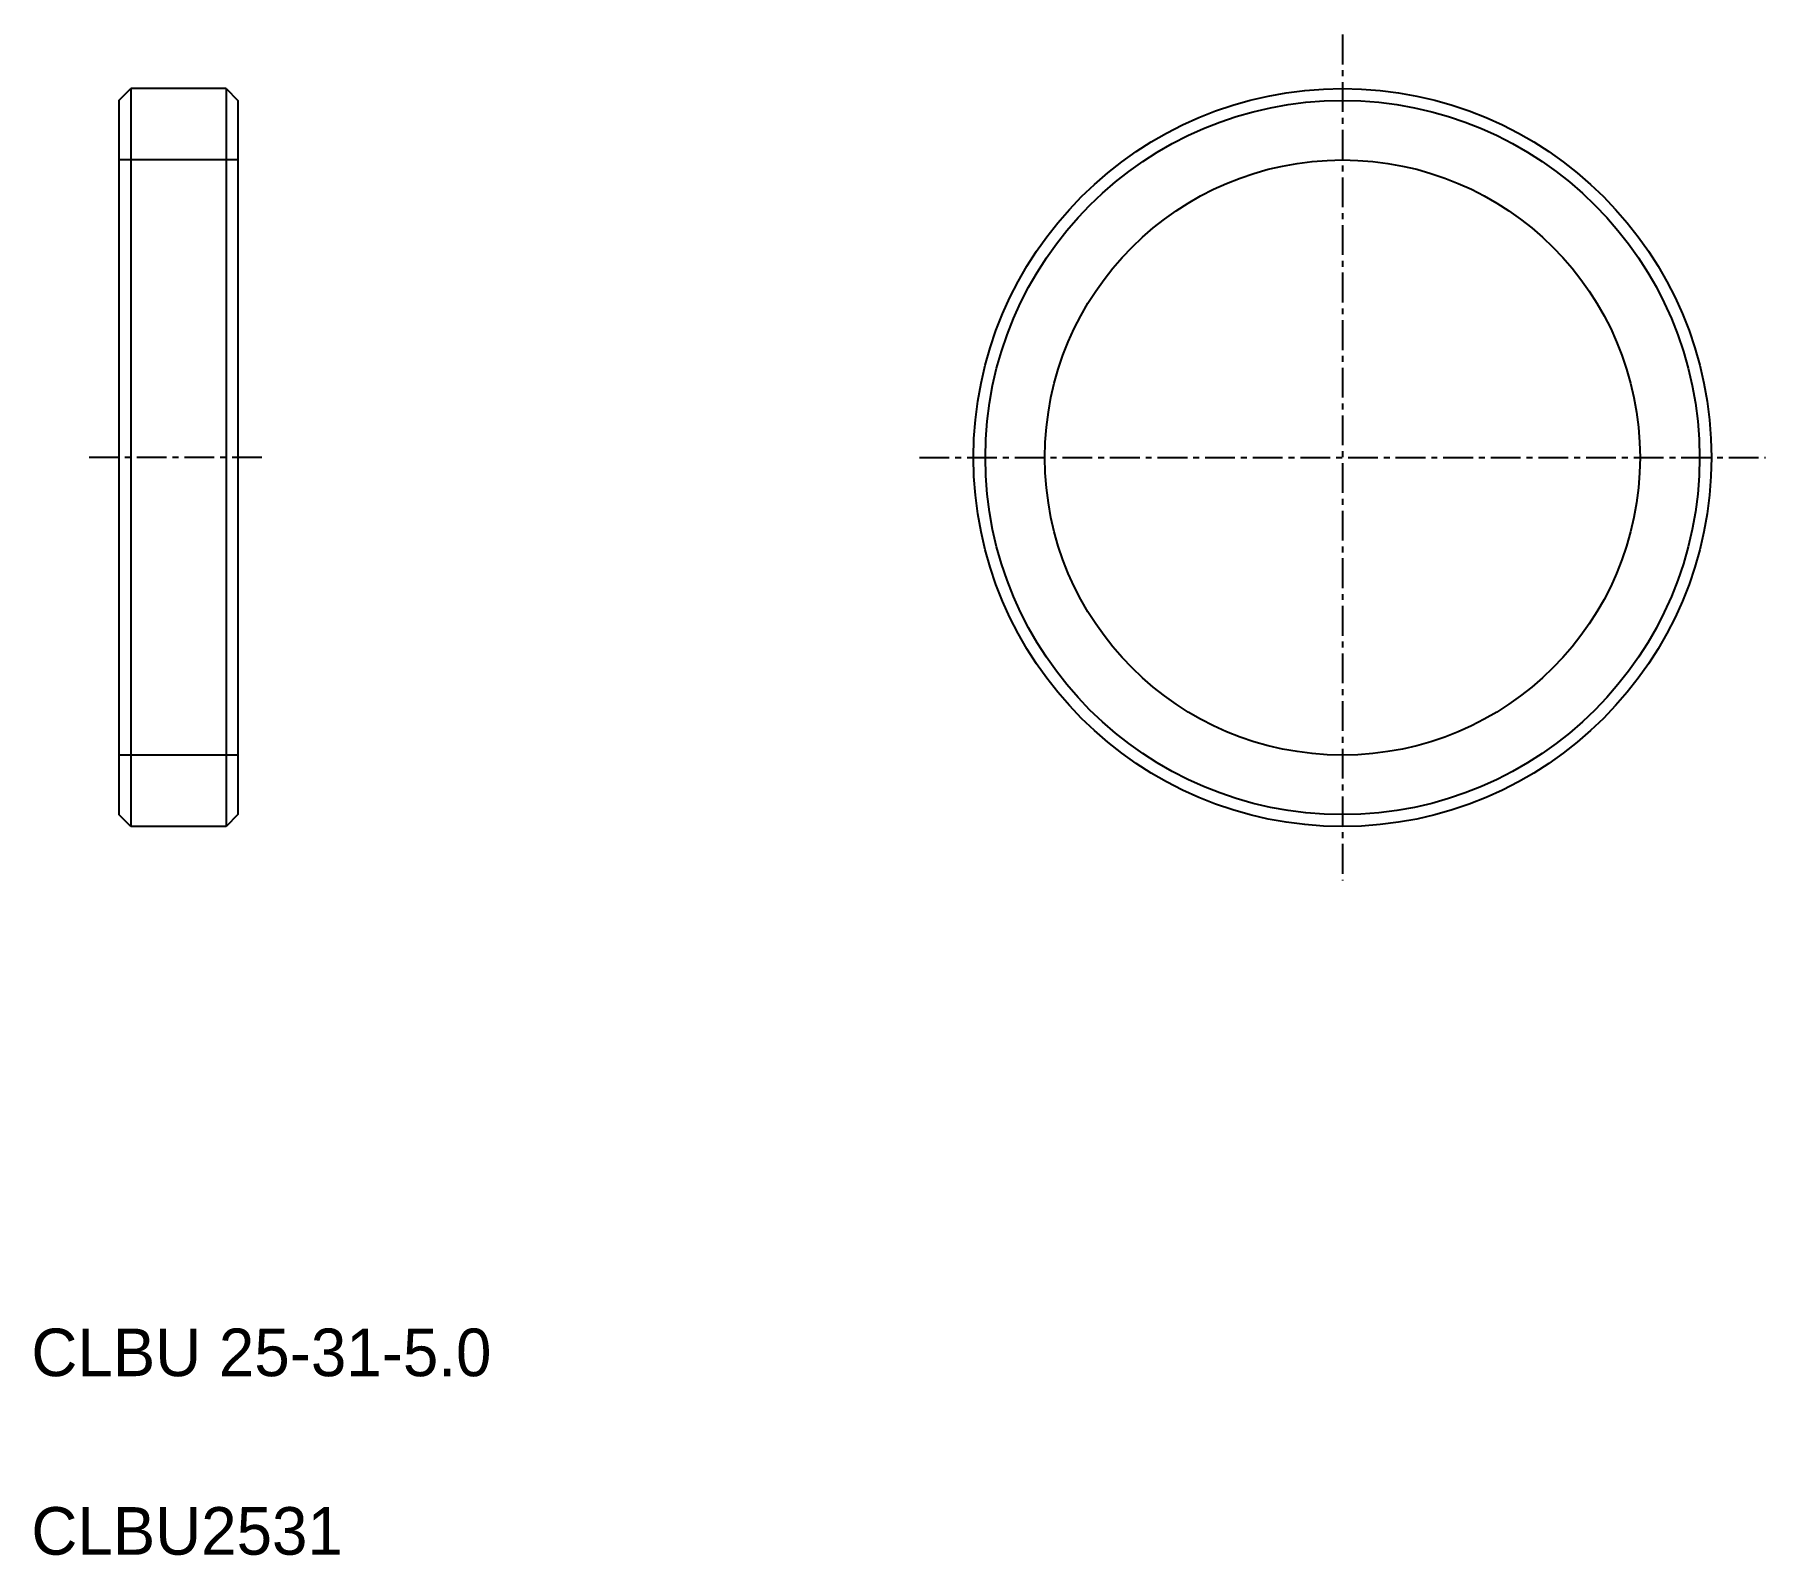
# Model space of a CAD drawing. Extents: x 149.9 to 222.7, y 124.2 to 188.1.
import ezdxf

# ---------------------------------------------------------------- set-up
doc = ezdxf.new("R2010")
doc.units = 0
doc.linetypes.add('CENTER', pattern=[2, 1.25, -0.25, 0.25, -0.25])
doc.linetypes.add('DASHED', pattern=[19.05, 12.7, -6.35])
doc.layers.get('0').update_dxf_attribs({"linetype": 'CONTINUOUS'})
doc.layers.add('CENTER', color=1, linetype='CENTER')

msp = doc.modelspace()

# ---------------------------------------------------------------- linework, layer by layer
for p, q in [((153.488, 185.366), (153.988, 185.866)), ((153.988, 185.866), (153.988, 154.866)), ((157.988, 185.866), (153.988, 185.866)), ((155.988, 185.866), (155.988, 185.866)), ((156.988, 185.866), (156.988, 185.866)), ((157.988, 185.866), (157.988, 154.866)), ((157.988, 185.866), (158.488, 185.366)), ((153.488, 185.366), (153.488, 155.366)), ((158.488, 185.366), (158.488, 155.366)), ((153.988, 154.866), (153.488, 155.366)), ((158.488, 155.366), (157.988, 154.866)), ((157.988, 154.866), (153.988, 154.866))]:
    msp.add_line(p, q)
at = {"color": 3, "linetype": 'DASHED'}
for p, q in [((158.488, 182.866), (153.488, 182.866)), ((158.488, 157.866), (153.488, 157.866))]:
    msp.add_line(p, q, dxfattribs=at)
for radius in [15.5, 15, 12.5]:
    msp.add_circle((204.887, 170.366), radius)
at = {"layer": 'CENTER', "color": 1, "linetype": 'CENTER'}
for p, q in [((204.887, 188.132), (204.887, 152.599)), ((159.488, 170.366), (152.02, 170.366)), ((187.121, 170.366), (222.654, 170.366))]:
    msp.add_line(p, q, dxfattribs=at)

# ---------------------------------------------------------------- texts
for s, p in [('CLBU 25-31-5.0', (149.809, 131.775)), ('CLBU2531', (149.809, 124.275))]:
    msp.add_text(s, height=2).set_placement(p)

doc.saveas('drawing.dxf')
